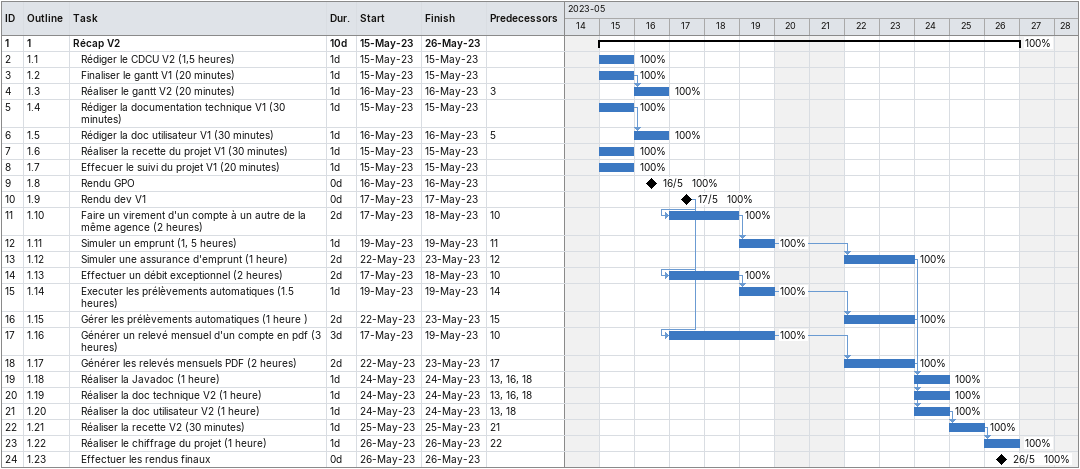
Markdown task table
| ID | WBS | Task | Duration | Start | Finish | Predecessors | % complete |
|---|---|---|---|---|---|---|---|
| 1 | 1 | **Récap V2** | 10d | 2023-05-15 | 2023-05-26 |  | 100 |
| 2 | 1.1 | Rédiger le CDCU V2 (1,5 heures) | 1d | 2023-05-15 | 2023-05-15 |  | 100 |
| 3 | 1.2 | Finaliser le gantt V1 (20 minutes) | 1d | 2023-05-15 | 2023-05-15 |  | 100 |
| 4 | 1.3 | Réaliser le gantt V2 (20 minutes) | 1d | 2023-05-16 | 2023-05-16 | 3 | 100 |
| 5 | 1.4 | Rédiger la documentation technique V1 (30 minutes) | 1d | 2023-05-15 | 2023-05-15 |  | 100 |
| 6 | 1.5 | Rédiger la doc utilisateur V1 (30 minutes) | 1d | 2023-05-16 | 2023-05-16 | 5 | 100 |
| 7 | 1.6 | Réaliser la recette du projet V1 (30 minutes) | 1d | 2023-05-15 | 2023-05-15 |  | 100 |
| 8 | 1.7 | Effecuer le suivi du projet V1 (20 minutes) | 1d | 2023-05-15 | 2023-05-15 |  | 100 |
| 9 | 1.8 | Rendu GPO | 0d | 2023-05-16 | 2023-05-16 |  | 100 |
| 10 | 1.9 | Rendu dev V1 | 0d | 2023-05-17 | 2023-05-17 |  | 100 |
| 11 | 1.10 | Faire un virement d'un compte à un autre de la même agence (2 heures) | 2d | 2023-05-17 | 2023-05-18 | 10 | 100 |
| 12 | 1.11 | Simuler un emprunt (1, 5 heures) | 1d | 2023-05-19 | 2023-05-19 | 11 | 100 |
| 13 | 1.12 | Simuler une assurance d'emprunt (1 heure) | 2d | 2023-05-22 | 2023-05-23 | 12 | 100 |
| 14 | 1.13 | Effectuer un débit exceptionnel (2 heures) | 2d | 2023-05-17 | 2023-05-18 | 10 | 100 |
| 15 | 1.14 | Executer les prélèvements automatiques (1.5 heures) | 1d | 2023-05-19 | 2023-05-19 | 14 | 100 |
| 16 | 1.15 | Gérer les prélèvements automatiques (1 heure ) | 2d | 2023-05-22 | 2023-05-23 | 15 | 100 |
| 17 | 1.16 | Générer un relevé mensuel d'un compte en pdf (3 heures) | 3d | 2023-05-17 | 2023-05-19 | 10 | 100 |
| 18 | 1.17 | Générer les relevés mensuels PDF (2 heures) | 2d | 2023-05-22 | 2023-05-23 | 17 | 100 |
| 19 | 1.18 | Réaliser la Javadoc (1 heure) | 1d | 2023-05-24 | 2023-05-24 | 13, 16, 18 | 100 |
| 20 | 1.19 | Réaliser la doc technique V2 (1 heure) | 1d | 2023-05-24 | 2023-05-24 | 13, 16, 18 | 100 |
| 21 | 1.20 | Réaliser la doc utilisateur V2 (1 heure) | 1d | 2023-05-24 | 2023-05-24 | 13, 18 | 100 |
| 22 | 1.21 | Réaliser la recette V2 (30 minutes) | 1d | 2023-05-25 | 2023-05-25 | 21 | 100 |
| 23 | 1.22 | Réaliser le chiffrage du projet (1 heure) | 1d | 2023-05-26 | 2023-05-26 | 22 | 100 |
| 24 | 1.23 | Effectuer les rendus finaux | 0d | 2023-05-26 | 2023-05-26 |  | 100 |
